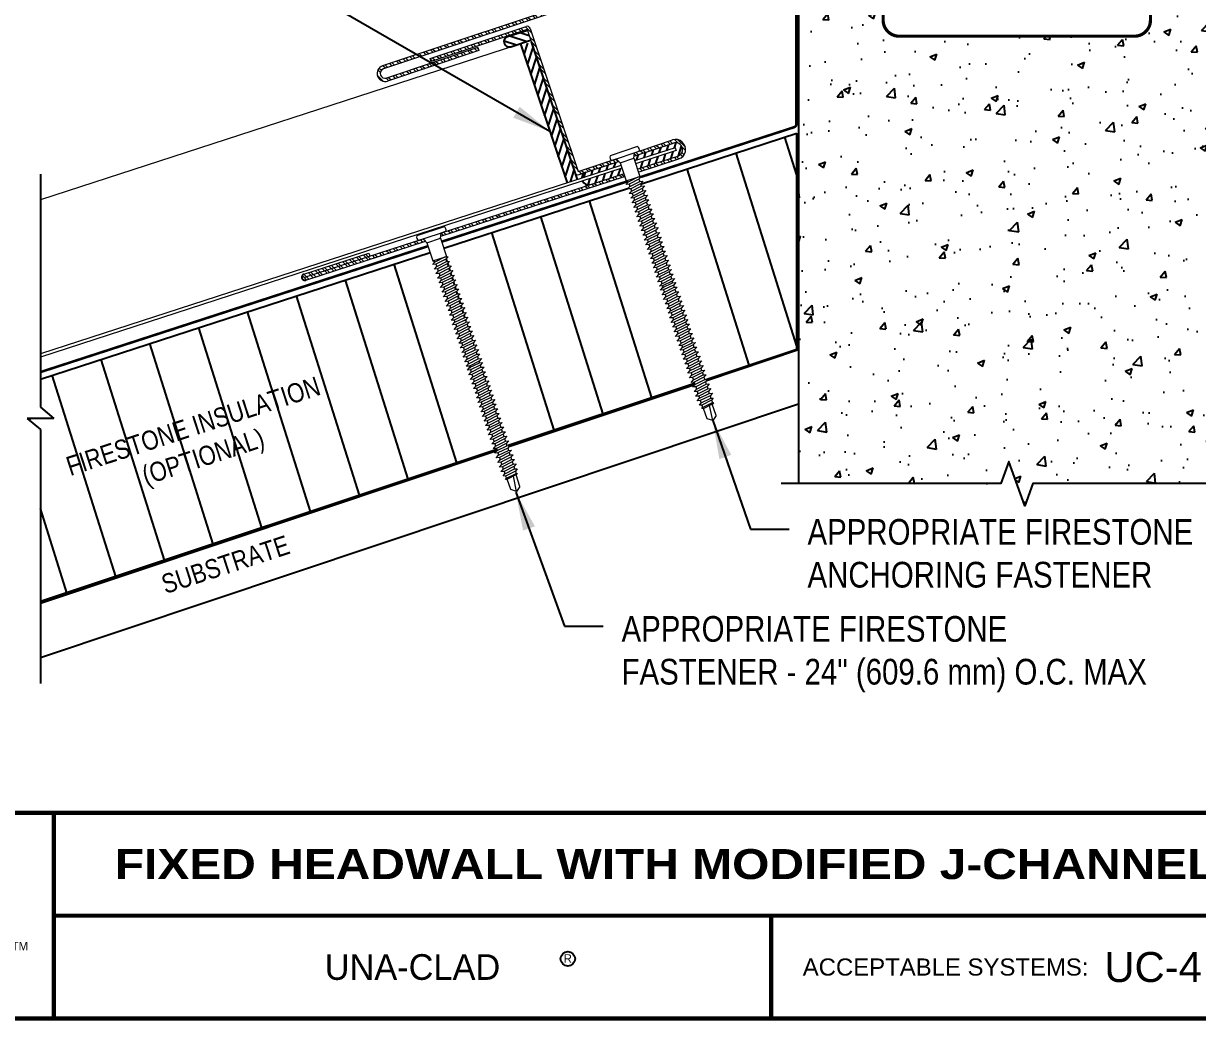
# Model space of a CAD drawing. Header units: inches. Extents: x 0 to 20, y 0 to 16.8.
# Drawn here: x 4.62 to 13.19, y 1.12 to 8.39 of the extents above; entities that cross this region are included whole.
import ezdxf
from ezdxf.enums import TextEntityAlignment as Align

# ---------------------------------------------------------------- set-up
doc = ezdxf.new("R2010")
doc.units = ezdxf.units.IN
doc.header["$MEASUREMENT"] = 0
doc.linetypes.add('HIDDEN', pattern=[0.375, 0.25, -0.125])
doc.layers.get('0').update_dxf_attribs({"linetype": 'CONTINUOUS'})
doc.layers.add('FSBP-ACCESSORY-FIRESTONE', color=7, linetype='CONTINUOUS', lineweight=9)
doc.layers.add('FSBP-TRIMS', color=7, linetype='CONTINUOUS', lineweight=9)
for name, color, linetype in [('FSBP-ANNO-NOTE', 7, 'CONTINUOUS'), ('FSBP-INSULATION', 7, 'CONTINUOUS'), ('FSBP-MEMBRANE', 7, 'CONTINUOUS'), ('FSBP-SEALANTS', 1, 'CONTINUOUS'), ('FSBP-SUBSTRATE-GENERIC', 9, 'CONTINUOUS'), ('FSBP-TTLB', 7, 'CONTINUOUS'), ('FSBP-TTLB-TEXT', 7, 'CONTINUOUS'), ('FSBP-WALL-CURB', 9, 'CONTINUOUS')]:
    doc.layers.add(name, color=color, linetype=linetype)
doc.styles.add('ARIAL', font='arial.ttf')
doc.styles.add('ARIAL_BOLD', font='')
doc.styles.add('BANKGOTHIC', font='bgothm.ttf')
doc.styles.add('FSBP_ARIAL_NAR', font='ARIALN.TTF')
doc.styles.add('TXT', font='simplex.shx')
doc.styles.get('ARIAL_BOLD').set_extended_font_data('Arial Black')
doc.dimstyles.new('STANDARD$7', dxfattribs={"dimscale": 1.5, "dimtxt": 0.2, "dimasz": 0.1, "dimexe": 0.1, "dimexo": 0.125, "dimgap": 0.09, "dimtad": 0, "dimdec": 3, "dimzin": 4, "dimdsep": 46, "dimtxsty": 'TXT', "dimcen": 0.09, "dimadec": 0, "dimazin": 0, "dimtfac": 1, "dimtdec": 3, "dimtofl": 0, "dimtmove": 2, "dimatfit": 3, "dimfxl": 0, "dimtolj": 1, "dimtzin": 4, "dimarcsym": 0})
pattern_1 = [(135, (0.767353, 0), (-0.03314563, -0.03314563), []), (135, (0.743916, 1e-18), (-0.03314563, -0.03314563), [])]

# ---------------------------------------------------------------- blocks, each defined once
blk = doc.blocks.new('A$C486F1324')
blk.add_circle((8.5932, 1.5657), 0.0527)
at = {"layer": 'FSBP-TTLB', "const_width": 0.0312}
for points in [[(0.0156, 2.6308), (0.0156, 1.1308), (20.0156, 1.1308), (20.0156, 2.6308), (0.0156, 2.6308)], [(4.8408, 2.6308), (4.8408, 1.8808)], [(4.8408, 1.8808), (15.8559, 1.8808)], [(4.8408, 1.8808), (4.8408, 1.1308)]]:
    blk.add_lwpolyline(points, dxfattribs=at)
at = {"layer": 'FSBP-TTLB-TEXT', "const_width": 0.0312}
blk.add_lwpolyline([(10.0771, 1.8808), (10.0771, 1.1308)], dxfattribs=at)
at = {"layer": 'FSBP-TTLB-TEXT', "color": 1, "style": 'BANKGOTHIC'}
blk.add_text('TM', height=0.0625, dxfattribs=at).set_placement((4.5923, 1.6583), align=Align.MIDDLE_CENTER)
at = {"layer": 'FSBP-TTLB-TEXT', "style": 'BANKGOTHIC'}
for s, height, p in [('UNA-CLAD', 0.1875, (7.459, 1.5058)), ('R', 0.0625, (8.5924, 1.5683))]:
    blk.add_text(s, height=height, dxfattribs=at).set_placement(p, align=Align.MIDDLE_CENTER)
at = {"layer": 'FSBP-TTLB-TEXT', "style": 'ARIAL'}
blk.add_text('ACCEPTABLE SYSTEMS:', height=0.125, dxfattribs=at).set_placement((10.3084, 1.5058), align=Align.MIDDLE_LEFT)
at = {"layer": 'FSBP-TTLB-TEXT'}
for tag, height, style, p in [('MAXIMUM_WARRANTY', 0.1875, 'ARIAL_BOLD', (18.0555, 2.8549)), ('ACCPT_SYSTEMS', 0.2188, 'ARIAL', (12.51, 1.5058))]:
    blk.add_attdef(tag, text='', height=height, dxfattribs=dict(at, style=style)).set_placement(p, align=Align.MIDDLE_LEFT)
for tag, height, style, p in [('DETAIL_DESCP_LINE_1', 0.2188, 'ARIAL_BOLD', (10.3468, 2.2572)), ('ISSUE_REV_DATE', 0.2188, 'ARIAL', (16.8563, 1.9026)), ('DETAIL_NUMBER', 0.4375, 'ARIAL', (18.935, 1.7377))]:
    blk.add_attdef(tag, text='', height=height, dxfattribs=dict(at, style=style)).set_placement(p, align=Align.MIDDLE_CENTER)

msp = doc.modelspace()

# ---------------------------------------------------------------- hatches: boundary and pattern name
at = {"layer": 'FSBP-INSULATION'}
h = msp.add_hatch(dxfattribs=at)
h.set_pattern_fill('ANSI31', color=256, scale=3, angle=62.5, style=0)
h.set_pattern_definition([(107.5, (0.76735, 0), (-0.357644, -0.112765), [])])
h.paths.add_polyline_path([(8.074, 5.284), (8.0712, 5.2923), (8.0485, 5.2908), (8.0655, 5.3092), (8.0599, 5.326), (8.0372, 5.3244), (8.0542, 5.3428), (8.0486, 5.3597), (8.0259, 5.3581), (8.0429, 5.3765), (8.0373, 5.3933), (8.0146, 5.3918), (8.0316, 5.4102), (8.026, 5.427), (8.0033, 5.4255), (8.0206, 5.4441), (8.0153, 5.4597), (7.9927, 5.4581), (8.0097, 5.4765), (8.004, 5.4933), (7.9814, 5.4918), (7.9984, 5.5102), (7.9927, 5.527), (7.9701, 5.5255), (7.9878, 5.5446), (7.9823, 5.5611), (7.9596, 5.5595), (7.9766, 5.5779), (7.971, 5.5948), (7.9483, 5.5932), (7.9653, 5.6116), (7.9597, 5.6284), (7.937, 5.6269), (7.9541, 5.6453), (7.9484, 5.6621), (7.9257, 5.6605), (7.9437, 5.68), (7.9382, 5.6963), (7.9156, 5.6948), (7.9328, 5.7134), (7.9272, 5.7301), (7.9046, 5.7286), (7.9216, 5.747), (7.9159, 5.7638), (7.8933, 5.7623), (7.9103, 5.7806), (7.9046, 5.7975), (7.882, 5.7959), (7.899, 5.8143), (7.8933, 5.8311), (7.8707, 5.8296), (7.8877, 5.848), (7.882, 5.8648), (7.8594, 5.8633), (7.8775, 5.8829), (7.874, 5.8935), (7.8513, 5.8919), (7.8686, 5.9105), (7.8633, 5.9261), (7.8407, 5.9246), (7.8577, 5.943), (7.8521, 5.9598), (7.8294, 5.9582), (7.8464, 5.9766), (7.8408, 5.9935), (7.8181, 5.9919), (7.8358, 6.0111), (7.8303, 6.0276), (7.8076, 6.026), (7.8247, 6.0444), (7.819, 6.0612), (7.7963, 6.0597), (7.8138, 6.0786), (7.8085, 6.0945), (7.7858, 6.0929), (7.8031, 6.1116), (7.7975, 6.1283), (7.7748, 6.1268), (7.7918, 6.1451), (7.7862, 6.162), (7.7635, 6.1604), (7.7805, 6.1788), (7.7749, 6.1956), (7.7522, 6.1941), (7.7692, 6.2125), (7.7636, 6.2293), (7.7409, 6.2278), (7.7589, 6.2472), (7.7528, 6.2654), (7.7301, 6.2639), (7.7474, 6.2825), (7.7418, 6.2992), (7.7191, 6.2977), (7.7361, 6.316), (7.7305, 6.3329), (7.7078, 6.3313), (7.7253, 6.3502), (7.7197, 6.3668), (7.6971, 6.3653), (7.7143, 6.3839), (7.7087, 6.4008), (7.686, 6.3992), (7.703, 6.4176), (7.6974, 6.4344), (7.6747, 6.4329), (7.6922, 6.4518), (7.6866, 6.4686), (7.6639, 6.4671), (7.6809, 6.4855), (7.6753, 6.5023), (7.6526, 6.5007), (7.6696, 6.5191), (7.664, 6.536), (7.6413, 6.5344), (7.6583, 6.5528), (7.6527, 6.5696), (7.63, 6.5681), (7.647, 6.5865), (7.6414, 6.6033), (7.6187, 6.6017), (7.6357, 6.6201), (7.6301, 6.637), (7.6074, 6.6354), (7.6245, 6.6538), (7.6084, 6.6603), (7.5876, 6.7221), (4.742, 5.7975), (4.742, 5.5919), (4.8394, 5.5112), (4.6665, 5.5112), (4.6601, 5.4983), (4.742, 5.4305), (4.742, 4.1733)])
h.paths.add_polyline_path([(9.5186, 5.7655), (9.5153, 5.7755), (9.4926, 5.7739), (9.5096, 5.7923), (9.504, 5.8092), (9.4813, 5.8076), (9.4984, 5.826), (9.4927, 5.8428), (9.4701, 5.8413), (9.4871, 5.8597), (9.4814, 5.8765), (9.4588, 5.875), (9.4758, 5.8933), (9.4701, 5.9102), (9.4475, 5.9086), (9.4645, 5.927), (9.4589, 5.9438), (9.4362, 5.9423), (9.4532, 5.9607), (9.4476, 5.9775), (9.4249, 5.976), (9.4419, 5.9944), (9.4363, 6.0112), (9.4136, 6.0097), (9.4309, 6.0283), (9.4257, 6.0439), (9.403, 6.0423), (9.42, 6.0607), (9.4144, 6.0775), (9.3917, 6.076), (9.4087, 6.0944), (9.4031, 6.1112), (9.3804, 6.1097), (9.3982, 6.1288), (9.3926, 6.1453), (9.37, 6.1438), (9.387, 6.1621), (9.3814, 6.179), (9.3587, 6.1774), (9.3757, 6.1958), (9.3701, 6.2126), (9.3474, 6.2111), (9.3644, 6.2295), (9.3588, 6.2463), (9.3361, 6.2448), (9.3541, 6.2642), (9.3486, 6.2806), (9.326, 6.279), (9.3432, 6.2976), (9.3376, 6.3144), (9.315, 6.3128), (9.332, 6.3312), (9.3263, 6.348), (9.3037, 6.3465), (9.3207, 6.3649), (9.315, 6.3817), (9.2924, 6.3802), (9.3094, 6.3985), (9.3038, 6.4154), (9.2811, 6.4138), (9.2981, 6.4322), (9.2925, 6.4491), (9.2698, 6.4475), (9.288, 6.4671), (9.2844, 6.4777), (9.2618, 6.4762), (9.279, 6.4948), (9.2738, 6.5104), (9.2512, 6.5088), (9.2682, 6.5272), (9.2625, 6.544), (9.2399, 6.5425), (9.2569, 6.5609), (9.2512, 6.5777), (9.2286, 6.5762), (9.2463, 6.5953), (9.2408, 6.6118), (9.2181, 6.6103), (9.2352, 6.6286), (9.2295, 6.6455), (9.2069, 6.6439), (9.2243, 6.6628), (9.219, 6.6788), (9.1964, 6.6772), (9.2136, 6.6959), (9.208, 6.7126), (9.1853, 6.711), (9.2024, 6.7294), (9.1967, 6.7462), (9.1741, 6.7447), (9.1911, 6.7631), (9.1854, 6.7799), (9.1628, 6.7784), (9.1798, 6.7968), (9.1741, 6.8136), (9.1515, 6.812), (9.1695, 6.8315), (9.1634, 6.8497), (9.1407, 6.8481), (9.158, 6.8668), (9.1524, 6.8835), (9.1297, 6.882), (9.1467, 6.9003), (9.1411, 6.9172), (9.1184, 6.9156), (9.1359, 6.9345), (9.1304, 6.9511), (9.1077, 6.9496), (9.125, 6.9682), (9.1193, 6.9851), (9.0967, 6.9835), (9.1137, 7.0019), (9.108, 7.0187), (9.0854, 7.0172), (9.1029, 7.0361), (9.0972, 7.0529), (9.0746, 7.0514), (9.0916, 7.0698), (9.0859, 7.0866), (9.0633, 7.0851), (9.0803, 7.1034), (9.0747, 7.1203), (9.052, 7.1187), (9.069, 7.1371), (9.0634, 7.1539), (9.0407, 7.1524), (9.0577, 7.1708), (9.0521, 7.1876), (9.0118, 7.1849), (7.6879, 6.7547), (7.7094, 6.6906), (7.7185, 6.6912), (7.7015, 6.6728), (7.7071, 6.656), (7.7298, 6.6576), (7.7128, 6.6392), (7.7184, 6.6223), (7.7411, 6.6239), (7.7241, 6.6055), (7.7297, 6.5887), (7.7524, 6.5902), (7.7354, 6.5718), (7.741, 6.555), (7.7637, 6.5565), (7.7467, 6.5382), (7.7523, 6.5213), (7.775, 6.5229), (7.7575, 6.504), (7.7631, 6.4871), (7.7858, 6.4887), (7.7688, 6.4703), (7.7744, 6.4535), (7.7971, 6.455), (7.7799, 6.4364), (7.7855, 6.4195), (7.8082, 6.4211), (7.7907, 6.4022), (7.7962, 6.3856), (7.8189, 6.3871), (7.8019, 6.3688), (7.8075, 6.3519), (7.8302, 6.3535), (7.8129, 6.3348), (7.8185, 6.3181), (7.8412, 6.3197), (7.8232, 6.3002), (7.8293, 6.282), (7.852, 6.2836), (7.835, 6.2652), (7.8406, 6.2484), (7.8633, 6.2499), (7.8463, 6.2315), (7.8519, 6.2147), (7.8746, 6.2162), (7.8576, 6.1978), (7.8632, 6.181), (7.8859, 6.1826), (7.8686, 6.1639), (7.8742, 6.1472), (7.8969, 6.1488), (7.8794, 6.1299), (7.8848, 6.1139), (7.9074, 6.1155), (7.8904, 6.0971), (7.8961, 6.0803), (7.9187, 6.0818), (7.901, 6.0627), (7.9065, 6.0462), (7.9292, 6.0477), (7.9122, 6.0293), (7.9178, 6.0125), (7.9405, 6.0141), (7.9235, 5.9957), (7.9291, 5.9788), (7.9518, 5.9804), (7.9345, 5.9618), (7.9397, 5.9462), (7.9624, 5.9477), (7.9442, 5.9281), (7.9478, 5.9175), (7.9704, 5.9191), (7.9534, 5.9007), (7.9591, 5.8839), (7.9817, 5.8854), (7.9647, 5.867), (7.9704, 5.8502), (7.993, 5.8517), (7.976, 5.8334), (7.9817, 5.8165), (8.0043, 5.8181), (7.9873, 5.7997), (7.993, 5.7828), (8.0156, 5.7844), (7.9984, 5.7658), (8.004, 5.749), (8.0266, 5.7506), (8.0087, 5.7312), (8.0142, 5.7148), (8.0368, 5.7164), (8.0198, 5.698), (8.0255, 5.6811), (8.0481, 5.6827), (8.0311, 5.6643), (8.0367, 5.6475), (8.0594, 5.649), (8.0424, 5.6306), (8.048, 5.6138), (8.0707, 5.6153), (8.053, 5.5962), (8.0585, 5.5797), (8.0812, 5.5813), (8.0641, 5.5629), (8.0698, 5.546), (8.0925, 5.5476), (8.0754, 5.5292), (8.0811, 5.5124), (8.1038, 5.5139), (8.0865, 5.4953), (8.0917, 5.4797), (8.1144, 5.4813), (8.0974, 5.4629), (8.103, 5.446), (8.1257, 5.4476), (8.1087, 5.4292), (8.1143, 5.4124), (8.137, 5.4139), (8.12, 5.3955), (8.1256, 5.3787), (8.1483, 5.3803), (8.1313, 5.3619), (8.1369, 5.345), (8.1596, 5.3466), (8.1426, 5.3282), (8.1482, 5.3114), (8.1581, 5.312)])
h.paths.add_polyline_path([(10.2664, 7.1982), (10.2664, 7.5925), (9.1242, 7.2214), (9.1291, 7.2066), (9.1518, 7.2082), (9.1348, 7.1898), (9.1404, 7.173), (9.1631, 7.1745), (9.1461, 7.1561), (9.1517, 7.1393), (9.1744, 7.1408), (9.1573, 7.1224), (9.163, 7.1056), (9.1856, 7.1072), (9.1682, 7.0883), (9.1738, 7.0714), (9.1965, 7.073), (9.1794, 7.0546), (9.1851, 7.0377), (9.2077, 7.0393), (9.1905, 7.0207), (9.1961, 7.0038), (9.2188, 7.0054), (9.2013, 6.9865), (9.2069, 6.9699), (9.2295, 6.9714), (9.2125, 6.953), (9.2181, 6.9362), (9.2408, 6.9377), (9.2235, 6.9191), (9.2291, 6.9024), (9.2518, 6.9039), (9.2338, 6.8845), (9.2399, 6.8663), (9.2626, 6.8678), (9.2456, 6.8494), (9.2512, 6.8326), (9.2739, 6.8341), (9.2568, 6.8158), (9.2625, 6.7989), (9.2851, 6.8005), (9.2681, 6.7821), (9.2738, 6.7653), (9.2964, 6.7668), (9.2792, 6.7482), (9.2848, 6.7314), (9.3074, 6.733), (9.2899, 6.7141), (9.2953, 6.6982), (9.3179, 6.6997), (9.3009, 6.6813), (9.3066, 6.6645), (9.3292, 6.666), (9.3115, 6.6469), (9.317, 6.6304), (9.3397, 6.6319), (9.3227, 6.6136), (9.3283, 6.5967), (9.351, 6.5983), (9.3339, 6.5799), (9.3396, 6.5631), (9.3622, 6.5646), (9.345, 6.546), (9.3502, 6.5304), (9.3729, 6.5319), (9.3547, 6.5123), (9.3582, 6.5017), (9.3809, 6.5033), (9.3639, 6.4849), (9.3695, 6.4681), (9.3922, 6.4696), (9.3752, 6.4512), (9.3808, 6.4344), (9.4035, 6.4359), (9.3865, 6.4176), (9.3921, 6.4007), (9.4148, 6.4023), (9.3977, 6.3839), (9.4034, 6.3671), (9.426, 6.3686), (9.4088, 6.35), (9.4144, 6.3332), (9.437, 6.3348), (9.4191, 6.3154), (9.4245, 6.299), (9.4472, 6.3005), (9.4302, 6.2822), (9.4358, 6.2653), (9.4585, 6.2669), (9.4415, 6.2485), (9.4471, 6.2317), (9.4698, 6.2332), (9.4528, 6.2148), (9.4584, 6.198), (9.4811, 6.1995), (9.4633, 6.1804), (9.4689, 6.1639), (9.4915, 6.1654), (9.4745, 6.1471), (9.4801, 6.1302), (9.5028, 6.1318), (9.4858, 6.1134), (9.4914, 6.0965), (9.5141, 6.0981), (9.4968, 6.0795), (9.5021, 6.0639), (9.5247, 6.0654), (9.5077, 6.047), (9.5133, 6.0302), (9.536, 6.0317), (9.519, 6.0134), (9.5246, 5.9965), (9.5473, 5.9981), (9.5303, 5.9797), (9.5359, 5.9629), (9.5586, 5.9644), (9.5416, 5.946), (9.5472, 5.9292), (9.5699, 5.9307), (9.5528, 5.9124), (9.5585, 5.8955), (9.5811, 5.8971), (9.5641, 5.8787), (9.5698, 5.8618), (9.5924, 5.8634), (9.5754, 5.845), (9.5811, 5.8282), (9.6037, 5.8297), (9.5867, 5.8113), (9.5923, 5.7945), (9.6088, 5.7956), (10.2664, 6.0148)])
h.paths.add_polyline_path([(5.0241, 4.7782), (6.9296, 5.3973), (6.7659, 5.901), (4.8604, 5.2819)], flags=24)
at = {"layer": 'FSBP-SEALANTS'}
h = msp.add_hatch(dxfattribs=at)
h.set_pattern_fill('ANSI31', color=256, scale=0.375, angle=153, style=0)
h.set_pattern_definition([(342, (16.459247, -0.00853), (-0.01448517, -0.04458077), [])])
h.paths.add_polyline_path([(8.1536, 8.299), (8.2977, 8.3458), (8.3218, 8.2715), (8.1777, 8.2247, -1)])
h = msp.add_hatch(dxfattribs=at)
h.set_pattern_fill('ANSI31', color=256, scale=0.375, angle=63, style=0)
h.set_pattern_definition([(72, (16.183105, -0.102633), (0.04458077, -0.01448517), [])])
h.paths.add_polyline_path([(8.6625, 7.2554), (8.5871, 7.2309), (8.2513, 8.2347), (8.3265, 8.2598)])
h = msp.add_hatch(dxfattribs=at)
h.set_pattern_fill('ANSI31', color=256, scale=0.375, angle=63, style=0)
h.set_pattern_definition([(72, (16.28122, -0.068095), (0.04458077, -0.01448517), [])])
h.paths.add_polyline_path([(8.9643, 7.3877), (8.9731, 7.3787), (8.9797, 7.3585), (8.6957, 7.2662, -0.287117), (8.7243, 7.3074)])
h.paths.add_polyline_path([(9.0755, 7.4248), (9.3645, 7.5216, -0.998041), (9.3963, 7.4266), (9.0998, 7.3303), (9.087, 7.3697), (9.383, 7.4658), (9.3758, 7.4872), (9.08, 7.391), (9.0734, 7.4113)])
h.paths.add_polyline_path([(8.9867, 7.3371), (8.9995, 7.2977), (8.7542, 7.218, -0.358528), (8.7001, 7.2439)])
at = {"layer": 'FSBP-TRIMS'}
h = msp.add_hatch(dxfattribs=at)
h.set_pattern_fill('STEEL', color=256, scale=0.375, angle=90, style=0)
h.set_pattern_definition(pattern_1)
h.paths.add_polyline_path([(10.2357, 11.8271), (10.2123, 11.8271), (10.2123, 9.0742), (7.2405, 8.0847, 1), (7.2777, 7.9736), (7.9445, 8.1967), (7.9371, 8.2189), (7.2703, 7.9958, -1.001734), (7.2481, 8.0625), (7.7979, 8.2456), (8.0993, 8.3474, -0.093574), (8.1068, 8.3485), (10.2197, 9.0519, 0.32292), (10.2357, 9.0742)])
h.paths.add_polyline_path([(10.2357, 12.0563, 0.131652), (10.2295, 12.0797), (10.2342, 12.0716), (10.2545, 12.0833), (10.19, 12.1949, 1), (10.1494, 12.1715), (10.2092, 12.068, -0.131652), (10.2123, 12.0563), (10.2123, 11.9136), (10.2357, 11.9136)])
h = msp.add_hatch(dxfattribs=at)
h.set_pattern_fill('STEEL', color=256, scale=0.375, angle=90, style=0)
h.set_pattern_definition(pattern_1)
h.paths.add_polyline_path([(8.2962, 8.3504), (8.6457, 7.3058, 0.414214), (8.6753, 7.291), (8.9643, 7.3877), (8.946, 7.4062), (8.6679, 7.3132), (8.3184, 8.3578, 0.414214), (8.2887, 8.3726), (8.1234, 8.3173, -0.181092), (8.1121, 8.3084), (7.6312, 8.1522, -0.050759), (7.6278, 8.1515), (7.5886, 8.1384), (7.596, 8.1161)])
h.paths.add_polyline_path([(9.3644, 7.5215, -1.010745), (9.3953, 7.4263), (9.1001, 7.3303), (9.107, 7.3089), (9.4033, 7.4052, 1), (9.3569, 7.5437), (9.1139, 7.4624, -0.018612), (9.1132, 7.4606), (9.0798, 7.4497), (9.0761, 7.425)])
h.paths.add_polyline_path([(9.0067, 7.2764), (8.9998, 7.2978), (7.6649, 6.864), (7.6611, 6.8391)])
h.paths.add_polyline_path([(7.5394, 6.8233), (7.1486, 6.6963), (7.1413, 6.7176), (6.6657, 6.563, 0.991311), (6.6796, 6.5202), (7.557, 6.8053)])
at = {"layer": 'FSBP-WALL-CURB'}
h = msp.add_hatch(dxfattribs=at)
h.set_pattern_fill('AR-CONC', color=256, scale=0.075, style=0)
h.set_pattern_definition([(50, (2.80015, -10.33357), (0.537945, -0.047064), [0.05625, -0.61875]), (355, (2.80015, -10.33357), (-0.104064, 0.564144), [0.045, -0.495]), (100.4514, (2.845, -10.3375), (0.433882, 0.51708), [0.047805, -0.525857]), (46.1842, (2.80015, -10.1836), (0.80043, -0.12414), [0.084375, -0.928125]), (96.6356, (2.86685, -10.1939), (0.700997, 0.730588), [0.071708, -0.788785]), (351.1842, (2.80015, -10.1836), (0.700996, 0.73059), [0.0675, -0.7425]), (21, (2.87515, -10.22107), (0.44768, -0.301964), [0.05625, -0.61875]), (326, (2.87515, -10.22107), (0.182486, 0.543863), [0.045, -0.495]), (71.4514, (2.91245, -10.24623), (0.630167, 0.241898), [0.047805, -0.525857]), (37.5, (2.80015, -10.33357), (0.0091199, 0.2496704), [0, -0.489, 0, -0.5025, 0, -0.496875]), (7.5, (2.80015, -10.33357), (0.1973022, 0.2958088), [0, -0.2865, 0, -0.47775, 0, -0.189375]), (327.5, (2.6329, -10.33357), (0.4003668, -0.0169162), [0, -0.1875, 0, -0.585, 0, -0.77625]), (317.5, (2.5579, -10.33357), (0.4373896, 0.0750787), [0, -0.24375, 0, -0.3885, 0, -0.55125])])
h.paths.add_polyline_path([(13.3925, 13.9444), (11.9885, 13.9444), (11.9299, 13.7834), (11.8127, 14.1054), (11.7541, 13.9444), (10.2776, 13.9444), (10.2776, 13.454), (10.8154, 13.454), (10.8156, 13.4542), (10.8158, 13.454), (10.9945, 13.454, -0.273948), (10.9945, 13.2782), (10.2776, 13.2782), (10.2776, 12.9805), (10.8951, 12.9805), (10.9198, 12.9743), (10.9198, 12.9001), (10.8951, 12.8939), (10.2776, 12.8939), (10.2776, 11.9136), (10.9292, 11.9136), (10.9539, 11.9074), (10.9539, 11.8333), (10.9292, 11.8271), (10.2776, 11.8271), (10.2776, 5.0346), (11.7541, 5.0346), (11.8127, 5.1956), (11.9299, 4.8736), (11.9885, 5.0346), (13.3925, 5.0346), (13.3925, 9.3592), (13.2315, 9.4178), (13.5535, 9.535), (13.3925, 9.5936)])
h.paths.add_polyline_path([(12.73, 9.6556, -0.414214), (12.8472, 9.5384), (12.8472, 9.158, 0.140908), (12.8911, 9.0244, 0.224453), (12.9691, 8.9784, 0.224453), (12.8911, 8.9325, 0.140908), (12.8472, 8.7989), (12.8472, 8.4184, -0.414214), (12.73, 8.3012), (11.0126, 8.3012, -0.414214), (10.8954, 8.4184), (10.8954, 8.7989, 0.140908), (10.8516, 8.9325, 0.224453), (10.7735, 8.9784, 0.224453), (10.8516, 9.0244, 0.140908), (10.8954, 9.158), (10.8954, 9.5384, -0.414214), (11.0126, 9.6556)], flags=16)
h.paths.add_polyline_path([(11.4833, 8.3695), (12.263, 8.3695), (12.263, 8.646), (11.4833, 8.646)], flags=8)
h.paths.add_polyline_path([(11.1715, 8.6438), (12.5756, 8.6438), (12.5756, 8.8619), (11.1715, 8.8619)], flags=8)
h.paths.add_polyline_path([(11.229, 8.8694), (12.513, 8.8694), (12.513, 9.0875), (11.229, 9.0875)], flags=8)
h.paths.add_polyline_path([(11.1594, 9.0463), (12.5617, 9.0463), (12.5617, 9.3228), (11.1594, 9.3228)], flags=8)
h.paths.add_polyline_path([(11.1338, 9.3205), (12.6256, 9.3205), (12.6256, 9.5387), (11.1338, 9.5387)], flags=8)

# ---------------------------------------------------------------- linework, layer by layer
at = {"layer": 'FSBP-ACCESSORY-FIRESTONE'}
for p, q in [((8.9465, 7.4057), (8.9744, 7.378)), ((8.9744, 7.378), (9.0744, 7.4115)), ((8.9744, 7.378), (9.0191, 7.2446)), ((9.0744, 7.4115), (9.0799, 7.4504)), ((9.0744, 7.4115), (9.1191, 7.2782)), ((9.0191, 7.2446), (9.0352, 7.2381)), ((9.0408, 7.2213), (9.0464, 7.2044)), ((9.1122, 7.2571), (9.1179, 7.2403)), ((9.1235, 7.2235), (9.1291, 7.2066)), ((9.0521, 7.1876), (9.0577, 7.1708)), ((9.0634, 7.1539), (9.069, 7.1371)), ((9.0747, 7.1203), (9.0803, 7.1034)), ((9.1348, 7.1898), (9.1404, 7.173)), ((9.1461, 7.1561), (9.1517, 7.1393)), ((9.1573, 7.1224), (9.163, 7.1056)), ((9.0859, 7.0866), (9.0916, 7.0698)), ((9.0972, 7.0529), (9.1029, 7.0361)), ((9.1682, 7.0883), (9.1738, 7.0714)), ((9.1794, 7.0546), (9.1851, 7.0377)), ((9.108, 7.0187), (9.1137, 7.0019)), ((9.1193, 6.9851), (9.125, 6.9682)), ((9.1304, 6.9511), (9.136, 6.9343)), ((9.1905, 7.0207), (9.1961, 7.0038)), ((9.2012, 6.9867), (9.2069, 6.9699)), ((9.2125, 6.953), (9.2181, 6.9362)), ((7.6636, 6.8272), (7.6691, 6.8661)), ((9.1411, 6.9172), (9.1467, 6.9003)), ((9.1524, 6.8835), (9.158, 6.8667)), ((9.2235, 6.9192), (9.2291, 6.9024)), ((9.2343, 6.8831), (9.2399, 6.8663)), ((7.5358, 6.8214), (7.5636, 6.7936)), ((7.5636, 6.7936), (7.6636, 6.8272)), ((7.5636, 6.7936), (7.6084, 6.6603)), ((7.6636, 6.8272), (7.7083, 6.6939)), ((9.1634, 6.8497), (9.169, 6.8329)), ((9.1741, 6.8136), (9.1798, 6.7968)), ((9.1854, 6.7799), (9.1911, 6.7631)), ((9.2456, 6.8494), (9.2512, 6.8326)), ((9.2568, 6.8158), (9.2625, 6.7989)), ((9.2681, 6.7821), (9.2738, 6.7653)), ((9.1967, 6.7462), (9.2024, 6.7294)), ((9.208, 6.7126), (9.2136, 6.6957)), ((9.2791, 6.7483), (9.2848, 6.7314)), ((9.2896, 6.715), (9.2953, 6.6982)), ((7.6084, 6.6603), (7.6245, 6.6538)), ((7.6301, 6.637), (7.6357, 6.6201)), ((7.6414, 6.6033), (7.647, 6.5865)), ((7.7015, 6.6728), (7.7071, 6.656)), ((7.7128, 6.6392), (7.7184, 6.6223)), ((7.7241, 6.6055), (7.7297, 6.5887)), ((9.219, 6.6788), (9.2247, 6.6619)), ((9.2295, 6.6455), (9.2352, 6.6286)), ((9.2408, 6.6118), (9.2464, 6.595)), ((9.3009, 6.6813), (9.3066, 6.6645)), ((9.3114, 6.6472), (9.317, 6.6304)), ((9.3227, 6.6136), (9.3283, 6.5967)), ((7.6527, 6.5696), (7.6583, 6.5528)), ((7.664, 6.536), (7.6696, 6.5191)), ((7.7354, 6.5718), (7.741, 6.555)), ((7.7467, 6.5382), (7.7523, 6.5213)), ((9.2512, 6.5777), (9.2569, 6.5609)), ((9.2625, 6.544), (9.2682, 6.5272)), ((9.3339, 6.5799), (9.3396, 6.5631)), ((9.3446, 6.5472), (9.3502, 6.5304)), ((9.3526, 6.5186), (9.3582, 6.5017)), ((7.6753, 6.5023), (7.6809, 6.4855)), ((7.6866, 6.4686), (7.6922, 6.4518)), ((7.6974, 6.4344), (7.703, 6.4176)), ((7.7575, 6.504), (7.7631, 6.4871)), ((7.7688, 6.4703), (7.7744, 6.4535)), ((7.7799, 6.4364), (7.7855, 6.4195)), ((9.2738, 6.5104), (9.2795, 6.4935)), ((9.2844, 6.4777), (9.2901, 6.4609)), ((9.2925, 6.4491), (9.2981, 6.4322)), ((9.3639, 6.4849), (9.3695, 6.4681)), ((9.3752, 6.4512), (9.3808, 6.4344)), ((7.7087, 6.4008), (7.7143, 6.3839)), ((7.7197, 6.3668), (7.7254, 6.35)), ((7.7906, 6.4024), (7.7962, 6.3856)), ((7.8019, 6.3688), (7.8075, 6.3519)), ((9.3038, 6.4154), (9.3094, 6.3985)), ((9.315, 6.3817), (9.3207, 6.3649)), ((9.3263, 6.348), (9.332, 6.3312)), ((9.3865, 6.4176), (9.3921, 6.4007)), ((9.3977, 6.3839), (9.4034, 6.3671)), ((9.4087, 6.3501), (9.4144, 6.3332)), ((7.7305, 6.3329), (7.7361, 6.316)), ((7.7418, 6.2992), (7.7474, 6.2824)), ((7.7528, 6.2654), (7.7584, 6.2486)), ((7.8129, 6.3349), (7.8185, 6.3181)), ((7.8237, 6.2989), (7.8293, 6.282)), ((7.835, 6.2652), (7.8406, 6.2484)), ((9.3376, 6.3144), (9.3433, 6.2975)), ((9.3486, 6.2806), (9.3543, 6.2637)), ((9.4189, 6.3158), (9.4245, 6.299)), ((9.4302, 6.2822), (9.4358, 6.2653)), ((7.7636, 6.2293), (7.7692, 6.2125)), ((7.7749, 6.1956), (7.7805, 6.1788)), ((7.8463, 6.2315), (7.8519, 6.2147)), ((7.8576, 6.1978), (7.8632, 6.181)), ((9.3588, 6.2463), (9.3644, 6.2295)), ((9.3701, 6.2126), (9.3757, 6.1958)), ((9.3814, 6.179), (9.387, 6.1621)), ((9.4415, 6.2485), (9.4471, 6.2317)), ((9.4528, 6.2148), (9.4584, 6.198)), ((9.4632, 6.1807), (9.4689, 6.1639)), ((7.7862, 6.162), (7.7918, 6.1451)), ((7.7975, 6.1283), (7.8031, 6.1115)), ((7.8085, 6.0945), (7.8141, 6.0777)), ((7.8686, 6.164), (7.8742, 6.1472)), ((7.8791, 6.1308), (7.8848, 6.1139)), ((7.8904, 6.0971), (7.8961, 6.0803)), ((9.3926, 6.1453), (9.3983, 6.1285)), ((9.4031, 6.1112), (9.4087, 6.0944)), ((9.4745, 6.1471), (9.4801, 6.1302)), ((9.4858, 6.1134), (9.4914, 6.0965)), ((7.819, 6.0612), (7.8247, 6.0444)), ((7.8303, 6.0276), (7.8359, 6.0107)), ((7.9009, 6.063), (7.9065, 6.0462)), ((7.9122, 6.0293), (7.9178, 6.0125)), ((9.4144, 6.0775), (9.42, 6.0607)), ((9.4257, 6.0439), (9.4313, 6.027)), ((9.4363, 6.0112), (9.4419, 5.9944)), ((9.4964, 6.0807), (9.5021, 6.0639)), ((9.5077, 6.047), (9.5133, 6.0302)), ((9.519, 6.0134), (9.5246, 5.9965)), ((7.8408, 5.9935), (7.8464, 5.9766)), ((7.8521, 5.9598), (7.8577, 5.943)), ((7.8633, 5.9261), (7.869, 5.9093)), ((7.9235, 5.9957), (7.9291, 5.9788)), ((7.9341, 5.963), (7.9397, 5.9462)), ((7.9421, 5.9344), (7.9478, 5.9175)), ((9.4476, 5.9775), (9.4532, 5.9607)), ((9.4589, 5.9438), (9.4645, 5.927)), ((9.5303, 5.9797), (9.5359, 5.9629)), ((9.5416, 5.946), (9.5472, 5.9292)), ((7.874, 5.8935), (7.8796, 5.8766)), ((7.882, 5.8648), (7.8877, 5.848)), ((7.8933, 5.8311), (7.899, 5.8143)), ((7.9534, 5.9007), (7.9591, 5.8839)), ((7.9647, 5.867), (7.9704, 5.8502)), ((7.976, 5.8334), (7.9817, 5.8165)), ((9.4701, 5.9102), (9.4758, 5.8933)), ((9.4814, 5.8765), (9.4871, 5.8597)), ((9.4927, 5.8428), (9.4984, 5.826)), ((9.5528, 5.9124), (9.5585, 5.8955)), ((9.5641, 5.8787), (9.5698, 5.8618)), ((9.5754, 5.845), (9.5811, 5.8282)), ((7.9046, 5.7975), (7.9103, 5.7806)), ((7.9159, 5.7638), (7.9216, 5.747)), ((7.9873, 5.7997), (7.993, 5.7828)), ((7.9983, 5.7659), (8.004, 5.749)), ((9.504, 5.8092), (9.5096, 5.7923)), ((9.5153, 5.7755), (9.5209, 5.7587)), ((9.5867, 5.8113), (9.5923, 5.7945)), ((9.598, 5.7777), (9.6036, 5.7608)), ((9.6093, 5.744), (9.6149, 5.7272)), ((7.9272, 5.7301), (7.9329, 5.7133)), ((7.9382, 5.6963), (7.9439, 5.6795)), ((7.9484, 5.6621), (7.9541, 5.6453)), ((8.0085, 5.7316), (8.0142, 5.7148)), ((8.0198, 5.698), (8.0255, 5.6811)), ((8.0311, 5.6643), (8.0367, 5.6475)), ((9.5266, 5.7418), (9.5322, 5.725)), ((9.5379, 5.7081), (9.5435, 5.6913)), ((9.5491, 5.6745), (9.5548, 5.6576)), ((9.6206, 5.7103), (9.6262, 5.6935)), ((9.6318, 5.6766), (9.6375, 5.6598)), ((7.9597, 5.6284), (7.9653, 5.6116)), ((7.971, 5.5948), (7.9766, 5.5779)), ((8.0424, 5.6306), (8.048, 5.6138)), ((8.0529, 5.5965), (8.0585, 5.5797)), ((9.5604, 5.6408), (9.5661, 5.624)), ((9.5717, 5.6071), (9.5774, 5.5903)), ((9.6094, 5.5086), (9.5841, 5.5839)), ((9.6511, 5.4948), (9.6284, 5.6061)), ((9.6431, 5.643), (9.6488, 5.6261)), ((9.676, 5.531), (9.6476, 5.6157)), ((7.9823, 5.5611), (7.9879, 5.5443)), ((7.9927, 5.527), (7.9984, 5.5102)), ((8.004, 5.4933), (8.0097, 5.4765)), ((8.0641, 5.5629), (8.0698, 5.546)), ((8.0754, 5.5292), (8.0811, 5.5124)), ((8.0861, 5.4965), (8.0917, 5.4797)), ((9.6511, 5.4948), (9.6094, 5.5086)), ((9.676, 5.531), (9.6511, 5.4948)), ((8.0153, 5.4597), (8.021, 5.4428)), ((8.026, 5.427), (8.0316, 5.4102)), ((8.0974, 5.4629), (8.103, 5.446)), ((8.1087, 5.4292), (8.1143, 5.4124)), ((8.0373, 5.3933), (8.0429, 5.3765)), ((8.0486, 5.3597), (8.0542, 5.3428)), ((8.0599, 5.326), (8.0655, 5.3092)), ((8.12, 5.3955), (8.1256, 5.3787)), ((8.1313, 5.3619), (8.1369, 5.345)), ((8.1426, 5.3282), (8.1482, 5.3114)), ((8.0712, 5.2923), (8.0768, 5.2755)), ((8.0825, 5.2587), (8.0881, 5.2418)), ((8.1539, 5.2945), (8.1595, 5.2777)), ((8.1652, 5.2609), (8.1708, 5.244)), ((8.0938, 5.225), (8.0994, 5.2082)), ((8.1051, 5.1913), (8.1107, 5.1745)), ((8.1164, 5.1577), (8.122, 5.1408)), ((8.1765, 5.2272), (8.1821, 5.2104)), ((8.1878, 5.1935), (8.1934, 5.1767)), ((8.1991, 5.1599), (8.2047, 5.143)), ((8.1277, 5.124), (8.1333, 5.1071)), ((8.139, 5.0903), (8.1446, 5.0735)), ((8.1766, 4.9918), (8.1514, 5.0671)), ((8.2184, 4.978), (8.1956, 5.0893)), ((8.2104, 5.1262), (8.216, 5.1094)), ((8.2433, 5.0142), (8.2149, 5.0989)), ((8.2184, 4.978), (8.1766, 4.9918)), ((8.2433, 5.0142), (8.2184, 4.978))]:
    msp.add_line(p, q, dxfattribs=at)
msp.add_lwpolyline([(9.1132, 7.4616, 0.375321), (9.102, 7.4949), (9.102, 7.4949), (8.902, 7.4279), (8.902, 7.4279, 0.375321), (8.9132, 7.3946)], format="xyb", close=True, dxfattribs=at)
for points in [[(9.0181, 7.2197), (9.0352, 7.2381), (9.1066, 7.274), (9.1292, 7.2755), (9.1122, 7.2571), (9.0408, 7.2213)], [(9.0294, 7.1861), (9.0464, 7.2044), (9.1179, 7.2403), (9.1405, 7.2418), (9.1235, 7.2235), (9.0521, 7.1876)], [(9.0407, 7.1524), (9.0577, 7.1708), (9.1291, 7.2066), (9.1518, 7.2082), (9.1348, 7.1898), (9.0634, 7.1539)], [(9.052, 7.1187), (9.069, 7.1371), (9.1404, 7.173), (9.1631, 7.1745), (9.1461, 7.1561), (9.0747, 7.1203)], [(9.0633, 7.0851), (9.0803, 7.1034), (9.1517, 7.1393), (9.1744, 7.1408), (9.1573, 7.1224), (9.0859, 7.0866)], [(9.0746, 7.0514), (9.0916, 7.0698), (9.163, 7.1056), (9.1856, 7.1072), (9.1686, 7.0888), (9.0972, 7.0529)], [(9.0854, 7.0172), (9.1024, 7.0356), (9.1738, 7.0714), (9.1965, 7.073), (9.1794, 7.0546), (9.108, 7.0187)], [(9.0967, 6.9835), (9.1137, 7.0019), (9.1851, 7.0377), (9.2077, 7.0393), (9.1907, 7.0209), (9.1193, 6.9851)], [(9.1077, 6.9496), (9.1247, 6.968), (9.1961, 7.0038), (9.2188, 7.0054), (9.2018, 6.987), (9.1304, 6.9511)], [(9.1184, 6.9156), (9.1354, 6.934), (9.2069, 6.9699), (9.2295, 6.9714), (9.2125, 6.953), (9.1411, 6.9172)], [(9.1297, 6.882), (9.1467, 6.9003), (9.2181, 6.9362), (9.2408, 6.9377), (9.2238, 6.9194), (9.1524, 6.8835)], [(9.1407, 6.8481), (9.1577, 6.8665), (9.2291, 6.9024), (9.2518, 6.9039), (9.2348, 6.8855), (9.1634, 6.8497)], [(9.1515, 6.812), (9.1685, 6.8304), (9.2399, 6.8663), (9.2626, 6.8678), (9.2456, 6.8494), (9.1741, 6.8136)], [(9.1628, 6.7784), (9.1798, 6.7968), (9.2512, 6.8326), (9.2739, 6.8341), (9.2568, 6.8158), (9.1854, 6.7799)], [(9.1741, 6.7447), (9.1911, 6.7631), (9.2625, 6.7989), (9.2851, 6.8005), (9.2681, 6.7821), (9.1967, 6.7462)], [(7.6074, 6.6354), (7.6245, 6.6538), (7.6959, 6.6897), (7.7185, 6.6912), (7.7015, 6.6728), (7.6301, 6.637)], [(9.1853, 6.711), (9.2024, 6.7294), (9.2738, 6.7653), (9.2964, 6.7668), (9.2794, 6.7484), (9.208, 6.7126)], [(9.1964, 6.6772), (9.2134, 6.6956), (9.2848, 6.7314), (9.3074, 6.733), (9.2904, 6.7146), (9.219, 6.6788)], [(9.2069, 6.6439), (9.2239, 6.6623), (9.2953, 6.6982), (9.3179, 6.6997), (9.3009, 6.6813), (9.2295, 6.6455)], [(7.6187, 6.6017), (7.6357, 6.6201), (7.7071, 6.656), (7.7298, 6.6576), (7.7128, 6.6392), (7.6414, 6.6033)], [(7.63, 6.5681), (7.647, 6.5865), (7.7184, 6.6223), (7.7411, 6.6239), (7.7241, 6.6055), (7.6527, 6.5696)], [(9.2181, 6.6103), (9.2352, 6.6286), (9.3066, 6.6645), (9.3292, 6.666), (9.3122, 6.6477), (9.2408, 6.6118)], [(9.2286, 6.5762), (9.2456, 6.5946), (9.317, 6.6304), (9.3397, 6.6319), (9.3227, 6.6136), (9.2512, 6.5777)], [(7.6413, 6.5344), (7.6583, 6.5528), (7.7297, 6.5887), (7.7524, 6.5902), (7.7354, 6.5718), (7.664, 6.536)], [(7.6526, 6.5007), (7.6696, 6.5191), (7.741, 6.555), (7.7637, 6.5565), (7.7467, 6.5382), (7.6753, 6.5023)], [(7.6639, 6.4671), (7.6809, 6.4855), (7.7523, 6.5213), (7.775, 6.5229), (7.758, 6.5045), (7.6866, 6.4686)], [(9.2399, 6.5425), (9.2569, 6.5609), (9.3283, 6.5967), (9.351, 6.5983), (9.3339, 6.5799), (9.2625, 6.544)], [(9.2512, 6.5088), (9.2682, 6.5272), (9.3396, 6.5631), (9.3622, 6.5646), (9.3452, 6.5462), (9.2738, 6.5104)], [(9.2618, 6.4762), (9.2788, 6.4945), (9.3502, 6.5304), (9.3729, 6.5319), (9.3559, 6.5136), (9.2844, 6.4777)], [(7.6747, 6.4329), (7.6917, 6.4513), (7.7631, 6.4871), (7.7858, 6.4887), (7.7688, 6.4703), (7.6974, 6.4344)], [(7.686, 6.3992), (7.703, 6.4176), (7.7744, 6.4535), (7.7971, 6.455), (7.7801, 6.4366), (7.7087, 6.4008)], [(9.2698, 6.4475), (9.2868, 6.4659), (9.3582, 6.5017), (9.3809, 6.5033), (9.3639, 6.4849), (9.2925, 6.4491)], [(9.2811, 6.4138), (9.2981, 6.4322), (9.3695, 6.4681), (9.3922, 6.4696), (9.3752, 6.4512), (9.3038, 6.4154)], [(9.2924, 6.3802), (9.3094, 6.3985), (9.3808, 6.4344), (9.4035, 6.4359), (9.3865, 6.4176), (9.315, 6.3817)], [(7.6971, 6.3653), (7.7141, 6.3837), (7.7855, 6.4195), (7.8082, 6.4211), (7.7911, 6.4027), (7.7197, 6.3668)], [(7.7078, 6.3313), (7.7248, 6.3497), (7.7962, 6.3856), (7.8189, 6.3871), (7.8019, 6.3688), (7.7305, 6.3329)], [(7.7191, 6.2977), (7.7361, 6.316), (7.8075, 6.3519), (7.8302, 6.3535), (7.8132, 6.3351), (7.7418, 6.2992)], [(9.3037, 6.3465), (9.3207, 6.3649), (9.3921, 6.4007), (9.4148, 6.4023), (9.3977, 6.3839), (9.3263, 6.348)], [(9.315, 6.3128), (9.332, 6.3312), (9.4034, 6.3671), (9.426, 6.3686), (9.409, 6.3502), (9.3376, 6.3144)], [(7.7301, 6.2639), (7.7472, 6.2822), (7.8185, 6.3181), (7.8412, 6.3197), (7.8242, 6.3013), (7.7528, 6.2654)], [(7.7409, 6.2278), (7.7579, 6.2461), (7.8293, 6.282), (7.852, 6.2836), (7.835, 6.2652), (7.7636, 6.2293)], [(9.326, 6.279), (9.343, 6.2974), (9.4144, 6.3332), (9.437, 6.3348), (9.42, 6.3164), (9.3486, 6.2806)], [(9.3361, 6.2448), (9.3531, 6.2632), (9.4245, 6.299), (9.4472, 6.3005), (9.4302, 6.2822), (9.3588, 6.2463)], [(9.3474, 6.2111), (9.3644, 6.2295), (9.4358, 6.2653), (9.4585, 6.2669), (9.4415, 6.2485), (9.3701, 6.2126)], [(7.7522, 6.1941), (7.7692, 6.2125), (7.8406, 6.2484), (7.8633, 6.2499), (7.8463, 6.2315), (7.7749, 6.1956)], [(7.7635, 6.1604), (7.7805, 6.1788), (7.8519, 6.2147), (7.8746, 6.2162), (7.8576, 6.1978), (7.7862, 6.162)], [(7.7748, 6.1268), (7.7918, 6.1451), (7.8632, 6.181), (7.8859, 6.1826), (7.8689, 6.1642), (7.7975, 6.1283)], [(9.3587, 6.1774), (9.3757, 6.1958), (9.4471, 6.2317), (9.4698, 6.2332), (9.4528, 6.2148), (9.3814, 6.179)], [(9.37, 6.1438), (9.387, 6.1621), (9.4584, 6.198), (9.4811, 6.1995), (9.464, 6.1812), (9.3926, 6.1453)], [(7.7858, 6.0929), (7.8028, 6.1113), (7.8742, 6.1472), (7.8969, 6.1488), (7.8799, 6.1304), (7.8085, 6.0945)], [(7.7963, 6.0597), (7.8134, 6.0781), (7.8848, 6.1139), (7.9074, 6.1155), (7.8904, 6.0971), (7.819, 6.0612)], [(9.3804, 6.1097), (9.3974, 6.128), (9.4689, 6.1639), (9.4915, 6.1654), (9.4745, 6.1471), (9.4031, 6.1112)], [(9.3917, 6.076), (9.4087, 6.0944), (9.4801, 6.1302), (9.5028, 6.1318), (9.4858, 6.1134), (9.4144, 6.0775)], [(9.403, 6.0423), (9.42, 6.0607), (9.4914, 6.0965), (9.5141, 6.0981), (9.4971, 6.0797), (9.4257, 6.0439)], [(7.8076, 6.026), (7.8247, 6.0444), (7.8961, 6.0803), (7.9187, 6.0818), (7.9017, 6.0634), (7.8303, 6.0276)], [(7.8181, 5.9919), (7.8351, 6.0103), (7.9065, 6.0462), (7.9292, 6.0477), (7.9122, 6.0293), (7.8408, 5.9935)], [(7.8294, 5.9582), (7.8464, 5.9766), (7.9178, 6.0125), (7.9405, 6.0141), (7.9235, 5.9957), (7.8521, 5.9598)], [(9.4136, 6.0097), (9.4306, 6.028), (9.5021, 6.0639), (9.5247, 6.0654), (9.5077, 6.047), (9.4363, 6.0112)], [(9.4249, 5.976), (9.4419, 5.9944), (9.5133, 6.0302), (9.536, 6.0317), (9.519, 6.0134), (9.4476, 5.9775)], [(7.8407, 5.9246), (7.8577, 5.943), (7.9291, 5.9788), (7.9518, 5.9804), (7.9347, 5.962), (7.8633, 5.9261)], [(7.8513, 5.8919), (7.8683, 5.9103), (7.9397, 5.9462), (7.9624, 5.9477), (7.9454, 5.9293), (7.874, 5.8935)], [(7.8594, 5.8633), (7.8764, 5.8816), (7.9478, 5.9175), (7.9704, 5.9191), (7.9534, 5.9007), (7.882, 5.8648)], [(9.4362, 5.9423), (9.4532, 5.9607), (9.5246, 5.9965), (9.5473, 5.9981), (9.5303, 5.9797), (9.4589, 5.9438)], [(9.4475, 5.9086), (9.4645, 5.927), (9.5359, 5.9629), (9.5586, 5.9644), (9.5416, 5.946), (9.4701, 5.9102)], [(9.4588, 5.875), (9.4758, 5.8933), (9.5472, 5.9292), (9.5699, 5.9307), (9.5528, 5.9124), (9.4814, 5.8765)], [(7.8707, 5.8296), (7.8877, 5.848), (7.9591, 5.8839), (7.9817, 5.8854), (7.9647, 5.867), (7.8933, 5.8311)], [(7.882, 5.7959), (7.899, 5.8143), (7.9704, 5.8502), (7.993, 5.8517), (7.976, 5.8334), (7.9046, 5.7975)], [(9.4701, 5.8413), (9.4871, 5.8597), (9.5585, 5.8955), (9.5811, 5.8971), (9.5641, 5.8787), (9.4927, 5.8428)], [(9.4813, 5.8076), (9.4984, 5.826), (9.5698, 5.8618), (9.5924, 5.8634), (9.5754, 5.845), (9.504, 5.8092)], [(9.4926, 5.7739), (9.5096, 5.7923), (9.5811, 5.8282), (9.6037, 5.8297), (9.5867, 5.8113), (9.5153, 5.7755)], [(7.8933, 5.7623), (7.9103, 5.7806), (7.9817, 5.8165), (8.0043, 5.8181), (7.9873, 5.7997), (7.9159, 5.7638)], [(7.9046, 5.7286), (7.9216, 5.747), (7.993, 5.7828), (8.0156, 5.7844), (7.9986, 5.766), (7.9272, 5.7301)], [(7.9156, 5.6948), (7.9326, 5.7132), (8.004, 5.749), (8.0266, 5.7506), (8.0096, 5.7322), (7.9382, 5.6963)], [(9.5039, 5.7403), (9.5209, 5.7587), (9.5923, 5.7945), (9.615, 5.796), (9.598, 5.7777), (9.5266, 5.7418)], [(9.5152, 5.7066), (9.5322, 5.725), (9.6036, 5.7608), (9.6263, 5.7624), (9.6093, 5.744), (9.5379, 5.7081)], [(7.9257, 5.6605), (7.9428, 5.6789), (8.0142, 5.7148), (8.0368, 5.7164), (8.0198, 5.698), (7.9484, 5.6621)], [(7.937, 5.6269), (7.9541, 5.6453), (8.0255, 5.6811), (8.0481, 5.6827), (8.0311, 5.6643), (7.9597, 5.6284)], [(9.5265, 5.6729), (9.5435, 5.6913), (9.6149, 5.7272), (9.6376, 5.7287), (9.6206, 5.7103), (9.5491, 5.6745)], [(9.5378, 5.6393), (9.5548, 5.6576), (9.6262, 5.6935), (9.6489, 5.695), (9.6318, 5.6766), (9.5604, 5.6408)], [(9.554, 5.6081), (9.5661, 5.624), (9.6375, 5.6598), (9.6552, 5.6589), (9.6431, 5.643), (9.5717, 5.6071)], [(7.9483, 5.5932), (7.9653, 5.6116), (8.0367, 5.6475), (8.0594, 5.649), (8.0424, 5.6306), (7.971, 5.5948)], [(7.9596, 5.5595), (7.9766, 5.5779), (8.048, 5.6138), (8.0707, 5.6153), (8.0537, 5.597), (7.9823, 5.5611)], [(7.9701, 5.5255), (7.9871, 5.5438), (8.0585, 5.5797), (8.0812, 5.5813), (8.0641, 5.5629), (7.9927, 5.527)], [(9.5713, 5.5823), (9.5774, 5.5903), (9.6488, 5.6261), (9.6576, 5.6257), (9.6516, 5.6177), (9.5802, 5.5819)], [(7.9814, 5.4918), (7.9984, 5.5102), (8.0698, 5.546), (8.0925, 5.5476), (8.0754, 5.5292), (8.004, 5.4933)], [(7.9927, 5.4581), (8.0097, 5.4765), (8.0811, 5.5124), (8.1038, 5.5139), (8.0867, 5.4955), (8.0153, 5.4597)], [(8.0033, 5.4255), (8.0203, 5.4438), (8.0917, 5.4797), (8.1144, 5.4813), (8.0974, 5.4629), (8.026, 5.427)], [(8.0146, 5.3918), (8.0316, 5.4102), (8.103, 5.446), (8.1257, 5.4476), (8.1087, 5.4292), (8.0373, 5.3933)], [(8.0259, 5.3581), (8.0429, 5.3765), (8.1143, 5.4124), (8.137, 5.4139), (8.12, 5.3955), (8.0486, 5.3597)], [(8.0372, 5.3244), (8.0542, 5.3428), (8.1256, 5.3787), (8.1483, 5.3803), (8.1313, 5.3619), (8.0599, 5.326)], [(8.0485, 5.2908), (8.0655, 5.3092), (8.1369, 5.345), (8.1596, 5.3466), (8.1426, 5.3282), (8.0712, 5.2923)], [(8.0598, 5.2571), (8.0768, 5.2755), (8.1482, 5.3114), (8.1709, 5.3129), (8.1539, 5.2945), (8.0825, 5.2587)], [(8.0711, 5.2234), (8.0881, 5.2418), (8.1595, 5.2777), (8.1822, 5.2792), (8.1652, 5.2609), (8.0938, 5.225)], [(8.0824, 5.1898), (8.0994, 5.2082), (8.1708, 5.244), (8.1935, 5.2456), (8.1765, 5.2272), (8.1051, 5.1913)], [(8.0937, 5.1561), (8.1107, 5.1745), (8.1821, 5.2104), (8.2048, 5.2119), (8.1878, 5.1935), (8.1164, 5.1577)], [(8.105, 5.1224), (8.122, 5.1408), (8.1934, 5.1767), (8.2161, 5.1782), (8.1991, 5.1599), (8.1277, 5.124)], [(8.1213, 5.0913), (8.1333, 5.1071), (8.2047, 5.143), (8.2224, 5.1421), (8.2104, 5.1262), (8.139, 5.0903)], [(8.1386, 5.0655), (8.1446, 5.0735), (8.216, 5.1094), (8.2248, 5.1089), (8.2188, 5.1009), (8.1474, 5.0651)]]:
    msp.add_lwpolyline(points, close=True, dxfattribs=at)
for points in [[(9.0191, 7.2446), (9.1191, 7.2782)], [(7.6084, 6.6603), (7.7083, 6.6939)]]:
    msp.add_lwpolyline(points, dxfattribs=at)
msp.add_lwpolyline([(7.6691, 6.8661), (7.7024, 6.8773, 0.375321), (7.6912, 6.9106), (7.6912, 6.9106), (7.4913, 6.8435), (7.4913, 6.8435, 0.375321), (7.5024, 6.8102), (7.5372, 6.8218)], format="xyb", dxfattribs=at)
at = {"layer": 'FSBP-ANNO-NOTE', "const_width": 0.0234}
msp.add_lwpolyline([(12.8472, 9.158), (12.8472, 9.5384, 0.414214), (12.73, 9.6556), (11.0126, 9.6556, 0.414214), (10.8954, 9.5384), (10.8954, 9.158, -0.140908), (10.8516, 9.0244, -0.224453), (10.7735, 8.9784, -0.224453), (10.8516, 8.9325, -0.140908), (10.8954, 8.7989), (10.8954, 8.4184, 0.414214), (11.0126, 8.3012), (12.73, 8.3012, 0.414214), (12.8472, 8.4184), (12.8472, 8.7989, -0.140908), (12.8911, 8.9325, -0.224453), (12.9691, 8.9784, -0.224453), (12.8911, 9.0244, -0.140908)], format="xyb", close=True, dxfattribs=at)
at = {"layer": 'FSBP-ANNO-NOTE'}
msp.add_arc((6.6729, 6.5417), 0.0225, 107.5, 288.5, dxfattribs=at)
at = {"layer": 'FSBP-INSULATION'}
for p, q in [((9.1242, 7.2214), (10.2664, 7.5925)), ((10.2664, 7.1982), (10.2664, 7.5925)), ((7.6879, 6.7547), (9.0354, 7.1925)), ((10.2664, 6.0148), (10.2664, 7.1982)), ((4.742, 5.7975), (7.5876, 6.7221)), ((10.2664, 6.0148), (9.6088, 5.7956)), ((9.5186, 5.7655), (8.1581, 5.312)), ((8.074, 5.284), (4.742, 4.1733))]:
    msp.add_line(p, q, dxfattribs=at)
at = {"layer": 'FSBP-MEMBRANE', "linetype": 'HIDDEN', "const_width": 0.0187}
msp.add_lwpolyline([(10.262, 11.8271), (10.262, 7.6595, -0.32492), (10.2458, 7.6372), (9.1277, 7.2739)], format="xyb", dxfattribs=at)
for points in [[(9.0273, 7.2413), (7.6724, 6.801)], [(7.5721, 6.7684), (4.742, 5.8489)]]:
    msp.add_lwpolyline(points, dxfattribs=at)
at = {"layer": 'FSBP-SEALANTS'}
for p, q in [((8.1536, 8.299), (8.2977, 8.3458)), ((8.1777, 8.2247), (8.3218, 8.2715)), ((8.2476, 8.2457), (8.5871, 7.2309)), ((8.3265, 8.2598), (8.6625, 7.2554))]:
    msp.add_line(p, q, dxfattribs=at)
for centre, radius, start, end in [((8.1657, 8.2618), 0.0391, 108, 288), ((8.7429, 7.2639), 0.0473, 113.14302, 177.2217), ((8.7429, 7.2639), 0.0473, 204.96025, 283.85698)]:
    msp.add_arc(centre, radius, start, end, dxfattribs=at)
at = {"layer": 'FSBP-SUBSTRATE-GENERIC'}
for p, q in [((4.742, 7.293), (4.742, 5.5919)), ((10.2776, 6.0108), (9.6057, 5.786)), ((9.5195, 5.7571), (8.1615, 5.3027)), ((10.2776, 5.6153), (4.742, 3.7632)), ((4.742, 5.5919), (4.8394, 5.5112)), ((4.8394, 5.5112), (4.6446, 5.5112)), ((4.6446, 5.5112), (4.742, 5.4305)), ((4.6665, 5.5112), (4.6601, 5.4983)), ((4.742, 5.4305), (4.742, 3.5757)), ((8.0754, 5.2739), (4.742, 4.1586))]:
    msp.add_line(p, q, dxfattribs=at)
at = {"layer": 'FSBP-TRIMS'}
for p, q in [((10.2123, 9.0742), (7.2405, 8.0847)), ((10.2197, 9.0519), (7.2479, 8.0625)), ((7.5886, 8.1384), (8.2887, 8.3726)), ((8.2962, 8.3504), (7.596, 8.1161)), ((8.2962, 8.3504), (8.6457, 7.3058)), ((8.3184, 8.3578), (8.6679, 7.3132)), ((8.323, 8.2701), (4.7418, 7.1065)), ((7.9371, 8.2189), (7.2703, 7.9958)), ((7.9371, 8.2189), (7.2703, 7.9958)), ((7.9445, 8.1967), (7.2777, 7.9736)), ((7.9445, 8.1967), (7.2777, 7.9736)), ((7.9371, 8.2189), (7.9445, 8.1967)), ((7.9371, 8.2189), (7.9445, 8.1967)), ((7.5958, 8.1161), (7.5886, 8.1384)), ((7.596, 8.1161), (7.5886, 8.1384)), ((7.5957, 8.1165), (7.5887, 8.1379)), ((7.5959, 8.1166), (7.5887, 8.1379)), ((9.1132, 7.4622), (9.3569, 7.5437)), ((9.0755, 7.4248), (9.3644, 7.5215)), ((9.3758, 7.4872), (9.08, 7.391)), ((9.383, 7.4658), (9.087, 7.3697)), ((9.3758, 7.4872), (9.383, 7.4658)), ((8.6679, 7.3132), (8.946, 7.4062)), ((8.6753, 7.291), (8.9643, 7.3877)), ((9.0998, 7.3303), (9.3963, 7.4266)), ((9.1067, 7.3089), (9.4033, 7.4052)), ((8.9797, 7.3585), (4.7418, 5.9815)), ((8.9867, 7.3371), (4.7418, 5.9578)), ((6.6729, 6.5417), (8.9995, 7.2977)), ((7.6652, 6.8405), (9.0064, 7.2763)), ((6.68, 6.5204), (7.553, 6.804)), ((6.6657, 6.563), (7.1413, 6.7176)), ((7.1413, 6.7176), (7.1487, 6.696))]:
    msp.add_line(p, q, dxfattribs=at)
for centre, radius, start, end in [((8.2962, 8.3504), 0.0234, 18.5, 108.5), ((7.2591, 8.0292), 0.0586, 108.50155, 288.50155), ((7.2591, 8.0292), 0.0586, 108.50155, 288.50155), ((7.2591, 8.0292), 0.0352, 108.50155, 288.50155), ((7.2591, 8.0292), 0.0352, 108.50155, 288.50155), ((9.3801, 7.4745), 0.073, 287.5, 108.5), ((9.3803, 7.4741), 0.0501, 287.38765, 108.61235), ((8.6679, 7.3132), 0.0234, 198.5, 288.5)]:
    msp.add_arc(centre, radius, start, end, dxfattribs=at)
at = {"layer": 'FSBP-WALL-CURB'}
msp.add_line((10.2776, 11.8271), (10.2776, 5.0346), dxfattribs=at)
msp.add_lwpolyline([(13.58, 5.0346), (11.9885, 5.0346), (11.9299, 4.8736), (11.8127, 5.1956), (11.7541, 5.0346), (10.1511, 5.0346)], dxfattribs=at)

# ---------------------------------------------------------------- block references
ref = msp.add_blockref('A$C486F1324', (0, 0))
ref.add_attrib('ACCPT_SYSTEMS', 'UC-4 RS', dxfattribs={"layer": 'FSBP-TTLB-TEXT', "height": 0.21875, "style": 'ARIAL'}).set_placement((12.51, 1.5058), align=Align.MIDDLE_LEFT)
ref.add_attrib('DETAIL_DESCP_LINE_1', 'FIXED HEADWALL WITH MODIFIED J-CHANNEL AT REGLET', dxfattribs={"layer": 'FSBP-TTLB-TEXT', "height": 0.21875, "style": 'ARIAL_BOLD'}).set_placement((10.3468, 2.2572), align=Align.MIDDLE_CENTER)

# ---------------------------------------------------------------- texts
at = {"layer": 'FSBP-ANNO-NOTE', "style": 'FSBP_ARIAL_NAR'}
msp.add_text('SUBSTRATE', height=0.14062, rotation=18, dxfattribs=at).set_placement((6.0933, 4.4445), align=Align.MIDDLE_CENTER)
at = {"layer": 'FSBP-ANNO-NOTE', "insert": (5.8358, 5.5219), "char_height": 0.140625, "width": 2.107268, "attachment_point": 2, "rotation": 18, "style": 'FSBP_ARIAL_NAR'}
msp.add_mtext('FIRESTONE INSULATION (OPTIONAL)', dxfattribs=at)
at = {"layer": 'FSBP-ANNO-NOTE', "char_height": 0.1875, "attachment_point": 1, "style": 'FSBP_ARIAL_NAR'}
for s, insert in [('APPROPRIATE FIRESTONE \\PANCHORING FASTENER', (10.3432, 4.7763)), ('APPROPRIATE FIRESTONE \\PFASTENER - 24" (609.6 mm) O.C. MAX', (8.9854, 4.0681))]:
    msp.add_mtext(s, dxfattribs=dict(at, insert=insert))

# ---------------------------------------------------------------- leaders
at = {"layer": 'FSBP-ANNO-NOTE', "annotation_type": 0, "has_hookline": 1}
for points, hookline_direction, text_width in [([(8.4618, 7.6056), (5.6866, 9.2078), (5.4054, 9.2078)], 1, 4.7396), ([(9.6511, 5.4948), (9.9269, 4.7013), (10.2082, 4.7013)], 0, 2.805), ([(8.2135, 4.9721), (8.5692, 3.9931), (8.8504, 3.9931)], 0, 3.8166)]:
    msp.add_leader(points, dimstyle='STANDARD$7', override={"dimasz": 0.1875, "dimtad": 0}, dxfattribs=dict(at, hookline_direction=hookline_direction, text_width=text_width))

doc.saveas('drawing.dxf')
